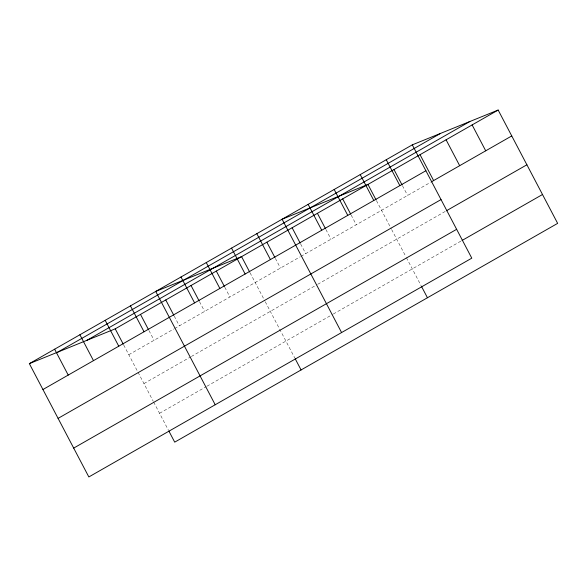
<?xml version="1.0" encoding="UTF-8"?>
<svg xmlns="http://www.w3.org/2000/svg" width="587" height="587" viewBox="0 0 587 587"><rect width="100%" height="100%" fill="white"/><g stroke="black" fill="none" stroke-linecap="round" stroke-linejoin="round"><path stroke-width="0.44" stroke-dasharray="2.94 2.2" d="M128.802 354.724L173.825 329.006M174.61 328.551L300.199 256.805M300.984 256.35L430.476 182.374M143.947 383.575L190.548 356.947M191.34 356.5L316.921 284.746M317.714 284.299L445.621 211.217M159.554 413.299L206.154 386.679M206.947 386.224L332.528 314.478M333.321 314.023L461.228 240.941M402.491 185.741L407.591 195.442M376.45 200.615L391.228 228.754M391.646 229.554L405.977 256.849M406.395 257.649L421.136 285.73M351.18 215.055L356.272 224.762M325.902 229.495L331.002 239.203M300.632 243.935L305.724 253.643M275.354 258.375L280.454 268.083M250.077 272.816L264.854 300.955M265.273 301.755L294.762 357.931M224.806 287.256L229.899 296.963M199.529 301.696L204.628 311.404M174.258 316.136L179.351 325.844M148.981 330.576L154.08 340.284M123.71 345.017L153.229 401.251M153.655 402.051L168.388 430.132"/><path stroke-width="0.88" d="M412.294 144.85L471.787 258.163L88.842 476.952L29.35 363.639L412.294 144.85L498.158 110.048L557.65 223.361L174.706 442.15L168.814 430.931M57.687 352.156L440.632 133.366M86.876 340.328L469.827 121.531M29.35 363.639L115.213 328.837L498.158 110.048M42.939 389.526L425.891 170.736M431.262 181.919L511.754 135.935M58.084 418.377L441.035 199.587M446.406 210.77L526.899 164.786M73.691 448.101L456.642 229.312M462.013 240.494L542.505 194.51M472.124 124.928L485.713 150.808M446.083 139.801L459.672 165.688M420.043 154.682L433.632 180.569M394.002 169.562L402.066 184.927M386.253 159.73L399.85 185.609M376.025 199.807L367.961 184.435L282.098 219.237L341.583 332.55M421.554 286.529L427.446 297.748M360.22 174.603L373.809 200.49M342.683 198.876L350.755 214.248M334.179 189.484L347.768 215.37M317.413 213.316L325.477 228.688M308.138 204.364L321.727 230.243M292.135 227.756L300.206 243.128M266.858 242.196L274.929 257.568M256.82 233.677L270.409 259.564M249.658 272.008L241.587 256.636L155.724 291.438L215.209 404.751M295.188 358.73L301.072 369.949M231.549 248.118L245.139 274.004M216.31 271.077L224.381 286.449M206.272 262.558L219.861 288.444M191.039 285.517L199.103 300.889M180.994 276.998L194.583 302.885M165.761 299.957L173.833 315.329M140.491 314.397L148.555 329.769M130.446 305.878L144.035 331.765M115.213 328.837L123.285 344.209M105.176 320.319L118.765 346.205M79.898 334.759L93.487 360.645M54.628 349.199L68.217 375.086"/></g></svg>
